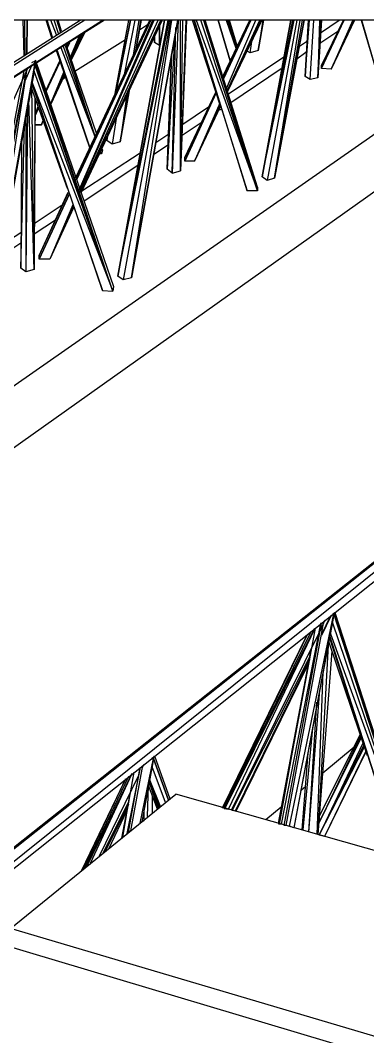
# Model space of a CAD drawing. Header units: inches. Extents: x -1482 to -895, y -39 to 122.
# Drawn here: x -995.626 to -995.226, y 3.102 to 4.274 of the extents above; entities that cross this region are included whole.
import ezdxf

# ---------------------------------------------------------------- set-up
doc = ezdxf.new("R2010")
doc.units = ezdxf.units.IN
doc.header["$MEASUREMENT"] = 0
doc.layers.add('all', color=1, linetype='Continuous')
doc.layers.add('KADR', color=5, linetype='Continuous')

# ---------------------------------------------------------------- blocks, each defined once
blk = doc.blocks.new('eeeeeeeeeeeeeeeee')
at = {"layer": 'all'}
for p, q in [((405.9674, -116.6044), (408.4627, -115.0324)), ((408.4681, -115.0324), (405.9862, -116.6112)), ((405.9905, -116.6129), (408.4885, -115.0324)), ((407.0615, -117.0347), (409.5889, -115.0324)), ((409.5905, -115.0324), (407.0615, -117.0347)), ((407.064, -117.0355), (409.5906, -115.0324)), ((407.064, -117.0355), (409.5906, -115.0324)), ((407.0863, -117.0449), (409.5935, -115.0324)), ((407.0871, -117.0449), (409.6129, -115.0324)), ((407.9596, -115.7507), (408.99, -115.0324)), ((408.0238, -115.3273), (408.4894, -115.0324)), ((408.3964, -115.0324), (408.3976, -115.0733)), ((408.3993, -115.0724), (408.3987, -115.0324)), ((408.4016, -115.0324), (408.401, -115.0707)), ((408.401, -115.0707), (408.4016, -115.0324)), ((408.4016, -115.0324), (408.401, -115.0707)), ((408.4908, -115.0324), (408.4121, -115.0818)), ((408.4301, -115.0527), (408.4236, -115.0324)), ((408.4309, -115.0519), (408.4246, -115.0324)), ((408.4352, -115.0493), (408.4289, -115.0324)), ((408.4378, -115.0476), (408.4326, -115.0324)), ((408.4404, -115.0467), (408.4357, -115.0324)), ((408.4404, -115.0459), (408.4362, -115.0324)), ((408.4412, -115.045), (408.4372, -115.0324)), ((408.4575, -115.2135), (408.543, -115.0324)), ((408.4575, -115.2144), (408.5438, -115.0324)), ((408.544, -115.0324), (408.4583, -115.2161)), ((408.4583, -115.2161), (408.544, -115.0324)), ((408.4617, -115.2281), (408.5479, -115.0324)), ((408.4617, -115.2272), (408.5463, -115.0324)), ((408.4626, -115.2298), (408.5527, -115.0324)), ((408.4634, -115.2306), (408.5554, -115.0324)), ((408.5572, -115.0324), (408.4634, -115.2315)), ((408.5028, -115.1169), (408.5187, -115.0324)), ((408.5028, -115.1169), (408.5187, -115.0324)), ((408.5028, -115.1169), (408.5187, -115.0324)), ((408.5202, -115.0324), (408.5037, -115.1143)), ((408.5045, -115.1135), (408.521, -115.0324)), ((408.5599, -115.0324), (408.5062, -115.3273)), ((408.5062, -115.3273), (408.5639, -115.0324)), ((408.5062, -115.3273), (408.5655, -115.0324)), ((408.5599, -115.0324), (408.5062, -115.3273)), ((408.5062, -115.3273), (408.5599, -115.0324)), ((408.5667, -115.0324), (408.5122, -115.3316)), ((408.5255, -115.0324), (408.5139, -115.0929)), ((408.5753, -115.0324), (408.5216, -115.329)), ((408.5216, -115.329), (408.5753, -115.0324)), ((408.5753, -115.0324), (408.5216, -115.329)), ((408.5216, -115.329), (408.5681, -115.0324)), ((408.5242, -115.0724), (408.5305, -115.0324)), ((408.532, -115.0324), (408.5259, -115.069)), ((408.5276, -115.0647), (408.5334, -115.0324)), ((408.5276, -115.0647), (408.5334, -115.0324)), ((408.5276, -115.0647), (408.5334, -115.0324)), ((408.531, -115.0433), (408.5404, -115.0373)), ((408.5541, -115.0382), (408.5541, -115.0613)), ((408.5541, -115.0613), (408.5541, -115.0382)), ((408.5754, -115.0324), (408.5687, -115.2084)), ((408.585, -115.0324), (408.5781, -115.2058)), ((408.5781, -115.2058), (408.5811, -115.0324)), ((408.5842, -115.0324), (408.5781, -115.2058)), ((408.5781, -115.2058), (408.5781, -115.0324)), ((408.6243, -115.1314), (408.5922, -115.0324)), ((408.5937, -115.0324), (408.6551, -115.2289)), ((408.6551, -115.2289), (408.5945, -115.0324)), ((408.5963, -115.0324), (408.667, -115.2289)), ((408.667, -115.2289), (408.6018, -115.0324)), ((408.6049, -115.0324), (408.667, -115.2289)), ((408.6064, -115.0324), (408.667, -115.2289)), ((408.667, -115.2247), (408.6066, -115.0324)), ((408.667, -115.2247), (408.6066, -115.0324)), ((408.6354, -115.0792), (408.6216, -115.0324)), ((408.6216, -115.0324), (408.6354, -115.0792)), ((408.6268, -115.0981), (408.6583, -115.0324)), ((408.6268, -115.0989), (408.6591, -115.0324)), ((408.6594, -115.0324), (408.6277, -115.0998)), ((408.6277, -115.0998), (408.6594, -115.0324)), ((408.631, -115.0324), (408.6422, -115.0656)), ((408.6311, -115.1109), (408.6652, -115.0324)), ((408.632, -115.1135), (408.6697, -115.0324)), ((408.632, -115.1143), (408.6712, -115.0324)), ((408.672, -115.0324), (408.632, -115.1152)), ((408.632, -115.1143), (408.6705, -115.0324)), ((408.6322, -115.0324), (408.6422, -115.0647)), ((408.633, -115.0324), (408.6431, -115.0647)), ((408.6431, -115.0647), (408.633, -115.0324)), ((408.6439, -115.063), (408.6346, -115.0324)), ((408.6679, -115.0673), (408.6737, -115.0324)), ((408.6737, -115.0324), (408.6679, -115.0673)), ((408.6679, -115.0673), (408.6737, -115.0324)), ((408.6733, -115.0324), (408.6679, -115.0673)), ((408.7053, -115.0324), (408.6722, -115.2127)), ((408.6722, -115.2127), (408.7076, -115.0324)), ((408.6722, -115.2127), (408.7091, -115.0324)), ((408.7053, -115.0324), (408.6722, -115.2127)), ((408.6722, -115.2127), (408.7053, -115.0324)), ((408.7121, -115.0324), (408.6782, -115.217)), ((408.6867, -115.2144), (408.7206, -115.0324)), ((408.7206, -115.0324), (408.6867, -115.2144)), ((408.6867, -115.2144), (408.7206, -115.0324)), ((408.7183, -115.0324), (408.6867, -115.2144)), ((408.6867, -115.2144), (408.716, -115.0324)), ((408.7257, -115.0324), (408.7218, -115.0972)), ((408.7218, -115.0972), (408.727, -115.0324)), ((408.7257, -115.0324), (408.7218, -115.0972)), ((408.7218, -115.0972), (408.7257, -115.0324)), ((408.7278, -115.1006), (408.7317, -115.0324)), ((408.7409, -115.0324), (408.7363, -115.0989)), ((408.7363, -115.0989), (408.7396, -115.0324)), ((408.7409, -115.0324), (408.7363, -115.0989)), ((408.7363, -115.0989), (408.7409, -115.0324)), ((408.7383, -115.0324), (408.7363, -115.0989)), ((408.7397, -115.0467), (408.7612, -115.0324)), ((408.766, -115.0324), (408.7406, -115.0844)), ((408.7406, -115.0844), (408.766, -115.0324)), ((408.7406, -115.0878), (408.767, -115.0324)), ((408.766, -115.0324), (408.7406, -115.0844)), ((408.7406, -115.0844), (408.766, -115.0324)), ((408.7517, -115.0886), (408.7781, -115.0324)), ((408.7787, -115.0324), (408.7517, -115.0886)), ((408.7517, -115.0886), (408.7781, -115.0324)), ((408.7767, -115.0324), (408.7517, -115.0886)), ((408.7517, -115.0886), (408.7787, -115.0324)), ((408.7767, -115.0324), (408.7517, -115.0886)), ((408.7866, -115.0324), (408.8124, -115.1203)), ((408.8124, -115.1203), (408.7873, -115.0324)), ((408.4515, -115.075), (408.4617, -115.0502)), ((408.4617, -115.0502), (408.4515, -115.075)), ((408.4677, -115.0467), (408.4523, -115.0784)), ((408.4523, -115.0775), (408.466, -115.0476)), ((408.4523, -115.0775), (408.4652, -115.0484)), ((408.4523, -115.0767), (408.4643, -115.0493)), ((408.5481, -115.051), (408.5481, -115.0579)), ((408.5687, -115.2084), (408.5729, -115.0407)), ((408.7389, -115.0587), (408.7594, -115.045)), ((408.4429, -115.0621), (408.4797, -115.1665)), ((408.4455, -115.0613), (408.4797, -115.1656)), ((408.4455, -115.0613), (408.4797, -115.1656)), ((408.4463, -115.0604), (408.4814, -115.1631)), ((408.4472, -115.0621), (408.4489, -115.0587)), ((408.4472, -115.0613), (408.4481, -115.0596)), ((408.4481, -115.0638), (408.4506, -115.0579)), ((408.4566, -115.0912), (408.5148, -115.0544)), ((408.5481, -115.0519), (408.5481, -115.0579)), ((408.5481, -115.0579), (408.5481, -115.0519)), ((408.5481, -115.0519), (408.5481, -115.0579)), ((408.5541, -115.0613), (408.5481, -115.0579)), ((408.5541, -115.0613), (408.5541, -115.0613)), ((408.5712, -115.0544), (408.5627, -115.2041)), ((408.6422, -115.0647), (408.6439, -115.063)), ((408.6585, -115.0698), (408.661, -115.0544)), ((408.7141, -115.063), (408.7235, -115.057)), ((408.401, -115.0707), (408.3993, -115.0724)), ((408.4737, -115.1793), (408.4352, -115.0673)), ((408.4361, -115.0673), (408.4737, -115.1793)), ((408.4404, -115.0638), (408.4797, -115.1665)), ((408.5627, -115.2041), (408.5678, -115.0733)), ((408.5627, -115.2041), (408.5678, -115.0733)), ((408.5678, -115.0733), (408.5627, -115.2041)), ((408.6585, -115.0698), (408.6551, -115.0681)), ((408.6679, -115.0673), (408.6585, -115.0698)), ((408.7124, -115.0767), (408.7226, -115.069)), ((408.0366, -115.773), (409.0049, -115.0852)), ((408.3454, -115.4505), (408.4104, -115.0835)), ((408.3993, -115.1023), (408.407, -115.0844)), ((408.407, -115.0809), (408.4113, -115.0792)), ((408.4104, -115.0835), (408.4087, -115.0827)), ((408.4104, -115.0835), (408.4087, -115.0835)), ((408.4113, -115.0784), (408.4096, -115.0827)), ((408.4096, -115.0801), (408.4113, -115.0792)), ((408.4113, -115.0792), (408.4096, -115.0827)), ((408.4096, -115.0835), (408.4104, -115.0818)), ((408.4096, -115.0827), (408.4096, -115.0835)), ((408.4096, -115.0827), (408.4096, -115.0835)), ((408.4096, -115.0912), (408.4104, -115.0835)), ((408.4113, -115.0792), (408.4104, -115.0835)), ((408.4104, -115.0835), (408.4104, -115.0818)), ((408.4104, -115.0818), (408.4104, -115.0827)), ((408.4104, -115.0818), (408.4104, -115.0861)), ((408.4104, -115.0827), (408.4104, -115.0835)), ((408.5002, -115.3444), (408.4104, -115.0835)), ((408.4113, -115.0792), (408.4113, -115.0784)), ((408.4113, -115.0809), (408.4121, -115.0809)), ((408.5002, -115.3444), (408.4113, -115.0809)), ((408.4121, -115.0809), (408.5011, -115.3393)), ((408.4232, -115.1135), (408.4395, -115.0784)), ((408.4232, -115.1143), (408.4395, -115.0792)), ((408.4232, -115.1152), (408.4395, -115.0801)), ((408.6328, -115.1177), (408.697, -115.075)), ((408.7406, -115.0844), (408.7406, -115.0878)), ((408.7406, -115.0878), (408.7406, -115.0844)), ((408.3976, -115.0912), (408.2248, -115.2007)), ((408.2821, -115.3538), (408.4027, -115.0869)), ((408.401, -115.0878), (408.33, -115.4488)), ((408.3976, -115.0912), (408.33, -115.4488)), ((408.336, -115.453), (408.401, -115.0878)), ((408.401, -115.0878), (408.3454, -115.4505)), ((408.4096, -115.0912), (408.3454, -115.4505)), ((408.4096, -115.0912), (408.4087, -115.0921)), ((408.4087, -115.0921), (408.4096, -115.0912)), ((408.5002, -115.3444), (408.4096, -115.0912)), ((408.4284, -115.1289), (408.4438, -115.0921)), ((408.4438, -115.0921), (408.4284, -115.1289)), ((408.4284, -115.1297), (408.4446, -115.0938)), ((408.4284, -115.1297), (408.4446, -115.0946)), ((408.4284, -115.1297), (408.4446, -115.0946)), ((408.4446, -115.0955), (408.4284, -115.1297)), ((408.4429, -115.0998), (408.4455, -115.0981)), ((408.6362, -115.1271), (408.6944, -115.0878)), ((408.7278, -115.1006), (408.7218, -115.0972)), ((408.7517, -115.0886), (408.7406, -115.0878)), ((408.4481, -115.2264), (408.4061, -115.1092)), ((408.407, -115.1032), (408.5002, -115.3444)), ((408.407, -115.104), (408.407, -115.1058)), ((408.4883, -115.3436), (408.407, -115.104)), ((408.407, -115.1058), (408.4883, -115.3436)), ((408.4096, -115.3196), (408.407, -115.1066)), ((408.7363, -115.0989), (408.7278, -115.1006)), ((408.4224, -115.1126), (408.4232, -115.1126)), ((408.519, -115.1135), (408.5088, -115.1725)), ((408.519, -115.1135), (408.5088, -115.1725)), ((408.5088, -115.1725), (408.519, -115.1135)), ((408.5182, -115.116), (408.5088, -115.1725)), ((408.5165, -115.1177), (408.5088, -115.1725)), ((408.5832, -115.1904), (408.6191, -115.1152)), ((408.6191, -115.1152), (408.5832, -115.1904)), ((408.6191, -115.1169), (408.5832, -115.1947)), ((408.5832, -115.1947), (408.6191, -115.1169)), ((408.4019, -115.1323), (408.4002, -115.3222)), ((408.4096, -115.3196), (408.4036, -115.1246)), ((408.4104, -115.122), (408.4096, -115.3196)), ((408.4096, -115.3196), (408.4113, -115.1237)), ((408.4138, -115.1323), (408.4113, -115.1391)), ((408.4147, -115.1323), (408.4113, -115.1391)), ((408.5798, -115.1528), (408.6106, -115.1323)), ((408.6234, -115.128), (408.5943, -115.1947)), ((408.5943, -115.1947), (408.6243, -115.1306)), ((408.6243, -115.1306), (408.5943, -115.1947)), ((408.6243, -115.1314), (408.5943, -115.1947)), ((408.6243, -115.1314), (408.5943, -115.1947)), ((408.4002, -115.1442), (408.4002, -115.3222)), ((408.4113, -115.1417), (408.4147, -115.134)), ((408.5045, -115.1434), (408.4994, -115.175)), ((408.6217, -115.1365), (408.6251, -115.1348)), ((408.3942, -115.3179), (408.3984, -115.1528)), ((408.4181, -115.1528), (408.4113, -115.1528)), ((408.4113, -115.1528), (408.4181, -115.1528)), ((408.4181, -115.1528), (408.4198, -115.1485)), ((408.4198, -115.1485), (408.4181, -115.1528)), ((408.4198, -115.1485), (408.4181, -115.1528)), ((408.4198, -115.1485), (408.4181, -115.1528)), ((408.4181, -115.1528), (408.4198, -115.1485)), ((408.4198, -115.1485), (408.4181, -115.1528)), ((408.5789, -115.1656), (408.602, -115.1502)), ((408.4934, -115.1708), (408.4934, -115.1665)), ((408.4934, -115.1708), (408.4942, -115.1665)), ((408.4934, -115.1665), (408.4934, -115.1708)), ((408.4942, -115.1665), (408.4934, -115.1708)), ((408.4934, -115.1708), (408.4934, -115.1665)), ((408.5498, -115.1733), (408.5635, -115.1639)), ((408.395, -115.1716), (408.3942, -115.3179)), ((408.4874, -115.1802), (408.4883, -115.1819)), ((408.4994, -115.175), (408.4934, -115.1708)), ((408.5088, -115.1725), (408.4994, -115.175)), ((408.5473, -115.187), (408.5635, -115.1759)), ((408.4634, -115.2298), (408.5319, -115.1853)), ((408.4874, -115.1862), (408.484, -115.1862)), ((408.4857, -115.1836), (408.4874, -115.1862)), ((408.4857, -115.1836), (408.4874, -115.1862)), ((408.4857, -115.1836), (408.4874, -115.1862)), ((408.4857, -115.1836), (408.4874, -115.1862)), ((408.4883, -115.1819), (408.4874, -115.1862)), ((408.5832, -115.1947), (408.5832, -115.1904)), ((408.4669, -115.2409), (408.5293, -115.199)), ((408.5943, -115.1947), (408.5832, -115.1947)), ((408.5687, -115.2084), (408.5627, -115.2041)), ((408.5687, -115.2084), (408.5781, -115.2058)), ((408.6782, -115.217), (408.6722, -115.2127)), ((408.6867, -115.2144), (408.6782, -115.217)), ((408.667, -115.2247), (408.667, -115.2289)), ((408.667, -115.2289), (408.667, -115.2247)), ((408.667, -115.2289), (408.667, -115.2247)), ((408.4155, -115.3033), (408.4489, -115.2306)), ((408.4155, -115.3033), (408.4489, -115.2315)), ((408.4498, -115.2332), (408.4155, -115.3076)), ((408.4155, -115.3076), (408.4498, -115.2332)), ((408.667, -115.2289), (408.6551, -115.2289)), ((408.4096, -115.2666), (408.4429, -115.2443)), ((408.454, -115.2452), (408.4275, -115.3076)), ((408.454, -115.246), (408.4275, -115.3076)), ((408.4549, -115.2469), (408.4275, -115.3076)), ((408.4549, -115.2477), (408.4275, -115.3076)), ((408.4549, -115.2486), (408.4275, -115.3076)), ((408.4096, -115.2785), (408.4344, -115.2623)), ((408.3736, -115.2905), (408.3942, -115.2768)), ((408.3711, -115.3042), (408.3942, -115.2888)), ((408.4155, -115.3033), (408.4155, -115.3076)), ((408.4155, -115.3076), (408.4155, -115.3033)), ((408.4275, -115.3076), (408.4155, -115.3076)), ((408.4002, -115.3222), (408.3942, -115.3179)), ((408.4096, -115.3196), (408.4002, -115.3222)), ((408.5122, -115.3316), (408.5062, -115.3273)), ((408.5216, -115.329), (408.5122, -115.3316)), ((408.4883, -115.3436), (408.5002, -115.3444)), ((408.5011, -115.3393), (408.5002, -115.3444)), ((408.5011, -115.3393), (408.5002, -115.3444)), ((408.7038, -115.9611), (408.7551, -115.7165)), ((408.7551, -115.7165), (408.7089, -115.9629)), ((408.7517, -115.7182), (408.7406, -115.7413)), ((408.7406, -115.7405), (408.7509, -115.7191)), ((408.7551, -115.7165), (408.7534, -115.7259)), ((408.7534, -115.7165), (408.7551, -115.7165)), ((408.7551, -115.7165), (408.7543, -115.7165)), ((408.7543, -115.7165), (408.7551, -115.7165)), ((408.7551, -115.7165), (408.756, -115.7148)), ((408.7551, -115.7156), (408.7551, -115.7165)), ((408.7551, -115.7156), (408.7551, -115.7165)), ((408.7551, -115.7165), (408.8492, -116.0031)), ((408.8475, -116.0022), (408.7551, -115.7165)), ((408.756, -115.7199), (408.756, -115.7148)), ((408.756, -115.7148), (408.8492, -116.0031)), ((408.7397, -115.7276), (408.6944, -115.9586)), ((408.6978, -115.9603), (408.7406, -115.7276)), ((408.7432, -115.7251), (408.6995, -115.9603)), ((408.7534, -115.7259), (408.7089, -115.9629)), ((408.7389, -115.737), (408.7449, -115.7233)), ((408.7406, -115.7276), (408.7397, -115.7276)), ((408.8467, -116.0022), (408.7534, -115.7259)), ((408.6268, -115.9398), (408.7243, -115.7405)), ((408.7243, -115.7405), (408.6277, -115.9398)), ((408.7286, -115.737), (408.6285, -115.9406)), ((408.732, -115.7345), (408.6294, -115.9406)), ((408.6337, -115.9415), (408.7329, -115.7336)), ((408.738, -115.7379), (408.6371, -115.9423)), ((408.6918, -115.9586), (408.7338, -115.7328)), ((408.7329, -115.7336), (408.732, -115.7345)), ((408.75, -115.7405), (408.75, -115.7439)), ((408.8321, -115.9979), (408.75, -115.7405)), ((408.7509, -115.7396), (408.8458, -116.0013)), ((408.7483, -115.7524), (408.7363, -115.9706)), ((408.7936, -115.8799), (408.7491, -115.7482)), ((408.75, -115.7439), (408.8321, -115.9979)), ((408.6379, -115.9432), (408.7278, -115.7653)), ((408.7286, -115.7567), (408.6918, -115.9586)), ((408.7526, -115.7593), (408.7363, -115.9706)), ((408.7269, -115.7695), (408.6414, -115.944)), ((408.6422, -115.944), (408.7252, -115.7747)), ((408.691, -115.9577), (408.7269, -115.7678)), ((408.7423, -115.7832), (408.7355, -115.9706)), ((408.7261, -115.968), (408.7389, -115.8038)), ((408.7261, -115.968), (408.7355, -115.8183)), ((408.7303, -115.8482), (408.7192, -115.9654)), ((408.7851, -115.8551), (408.738, -115.95)), ((408.7859, -115.8568), (408.738, -115.9569)), ((408.7859, -115.8585), (408.738, -115.9569)), ((408.738, -115.9569), (408.7868, -115.8585)), ((408.7885, -115.8653), (408.738, -115.9714)), ((408.738, -115.9714), (408.7894, -115.8679)), ((408.738, -115.9714), (408.7902, -115.8696)), ((408.7423, -115.8996), (408.7782, -115.8696)), ((408.5456, -115.8833), (408.5456, -115.8824)), ((408.5473, -115.8833), (408.5456, -115.8824)), ((408.5456, -115.8824), (408.5473, -115.8833)), ((408.5473, -115.8833), (408.5481, -115.8799)), ((408.5473, -115.8807), (408.5473, -115.885)), ((408.5473, -115.8816), (408.5473, -115.8833)), ((408.5473, -115.8816), (408.5473, -115.8833)), ((408.5481, -115.8799), (408.5661, -115.9295)), ((408.7184, -115.9654), (408.7252, -115.8765)), ((408.7919, -115.8747), (408.744, -115.9731)), ((408.7919, -115.8756), (408.744, -115.9731)), ((408.5319, -115.8936), (408.5165, -115.9697)), ((408.5182, -115.968), (408.5319, -115.8936)), ((408.5344, -115.891), (408.5208, -115.9663)), ((408.5319, -115.9577), (408.5473, -115.8833)), ((408.5473, -115.8833), (408.5336, -115.956)), ((408.5336, -115.8944), (408.5362, -115.8901)), ((408.5456, -115.8919), (408.5336, -115.956)), ((408.5473, -115.8833), (408.5456, -115.8919)), ((408.5456, -115.8833), (408.5473, -115.8833)), ((408.561, -115.9338), (408.5456, -115.8927)), ((408.5473, -115.8833), (408.5644, -115.9312)), ((408.5644, -115.9312), (408.5473, -115.8833)), ((408.5148, -115.9064), (408.4652, -116.0116)), ((408.5182, -115.9038), (408.4677, -116.0099)), ((408.5216, -115.9013), (408.4703, -116.0073)), ((408.4746, -116.0039), (408.5225, -115.9004)), ((408.4848, -115.9954), (408.5293, -115.9038)), ((408.5114, -115.974), (408.525, -115.8987)), ((408.5148, -115.9073), (408.5148, -115.9064)), ((408.5225, -115.9004), (408.5216, -115.9013)), ((408.5421, -115.9064), (408.555, -115.938)), ((408.4643, -116.0125), (408.5148, -115.9073)), ((408.5404, -115.95), (408.5413, -115.9141)), ((408.5516, -115.9415), (408.5413, -115.9141)), ((408.5541, -115.9398), (408.5421, -115.9073)), ((408.5421, -115.9073), (408.5421, -115.9107)), ((408.5421, -115.9107), (408.5524, -115.9406)), ((408.7166, -115.9201), (408.7218, -115.9158)), ((408.3822, -116.0792), (408.5729, -115.9244)), ((408.5199, -115.9226), (408.5114, -115.974)), ((408.5456, -115.9261), (408.5456, -115.9466)), ((409.4617, -116.1758), (408.5729, -115.9244)), ((408.4891, -115.9919), (408.519, -115.9321)), ((408.5182, -115.9363), (408.4917, -115.9894)), ((408.5105, -115.9748), (408.5182, -115.9346)), ((408.5524, -115.9406), (408.5516, -115.9415)), ((408.555, -115.938), (408.5541, -115.9398)), ((408.6294, -115.9406), (408.6268, -115.9398)), ((408.6285, -115.9406), (408.6337, -115.9415)), ((408.6764, -115.9534), (408.6944, -115.9389)), ((408.5165, -115.9432), (408.4951, -115.9877)), ((408.5362, -115.9543), (408.5362, -115.9423)), ((408.6414, -115.944), (408.6379, -115.9432)), ((408.5336, -115.956), (408.5319, -115.9577)), ((408.5336, -115.956), (408.5362, -115.9543)), ((408.5336, -115.956), (408.5336, -115.956)), ((408.6918, -115.9586), (408.691, -115.9577)), ((408.6944, -115.9586), (408.6918, -115.9586)), ((408.6995, -115.9603), (408.6978, -115.9603)), ((408.7089, -115.9629), (408.7038, -115.9611)), ((408.5114, -115.974), (408.5105, -115.9748)), ((408.5208, -115.9663), (408.5182, -115.968)), ((408.7192, -115.9654), (408.7184, -115.9654)), ((408.744, -115.9731), (408.738, -115.9714)), ((408.744, -115.9731), (408.738, -115.9714)), ((408.4917, -115.9894), (408.4891, -115.9919)), ((409.2923, -116.3486), (408.3822, -116.0792)), ((409.2744, -116.3666), (408.3625, -116.0946))]:
    blk.add_line(p, q, dxfattribs=at)
at = {"layer": 'KADR'}
blk.add_lwpolyline([(403.1633, -120.1647), (410.8618, -120.1647), (410.8618, -115.0324), (403.1633, -115.0324)], close=True, dxfattribs=at)

msp = doc.modelspace()

# ---------------------------------------------------------------- block references
msp.add_blockref('eeeeeeeeeeeeeeeee', (-1404.0195, 119.306))

doc.saveas('drawing.dxf')
